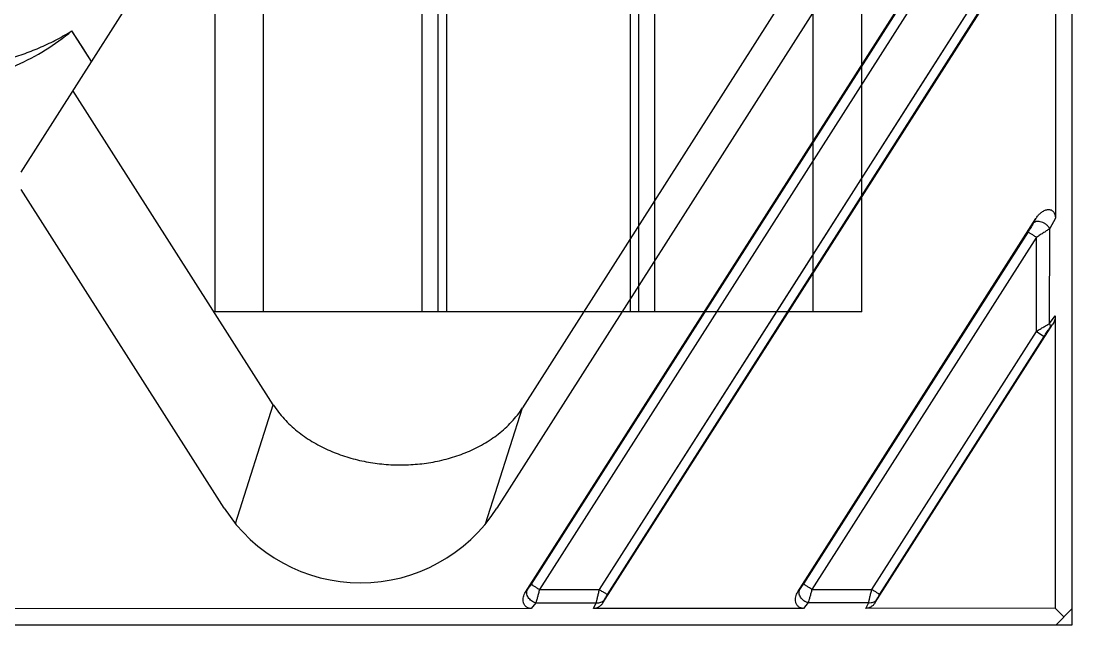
# Model space of a CAD drawing. Header units: millimetres. Extents: x 3299 to 14264, y 1863 to 5555.
# Drawn here: x 12541.37 to 12573.87, y 3113.8 to 3132.5 of the extents above; entities that cross this region are included whole.
import ezdxf

# ---------------------------------------------------------------- set-up
doc = ezdxf.new("R2010")
doc.units = ezdxf.units.MM
doc.layers.add('02___PRT_ALL_AXES', color=7, linetype='Continuous')

# ---------------------------------------------------------------- blocks, each defined once
blk = doc.blocks.new('ryfhgjmb')
at = {"color": 30, "linetype": 'Continuous', "true_color": 0xf26722}
for p, q in [((6005.128, 3322.431), (6005.128, 3342.431)), ((6005.128, 3342.431), (7001.628, 3342.431)), ((6005.128, 3340.931), (7001.628, 3340.931)), ((6005.128, 3323.931), (7001.628, 3323.931)), ((6005.128, 3322.431), (7001.628, 3322.431))]:
    blk.add_line(p, q, dxfattribs=at)
at = {"layer": '02___PRT_ALL_AXES', "color": 30, "linetype": 'Continuous', "true_color": 0xf26722}
for p, q in [((6005.128, 3336.031), (6018.77, 3336.031)), ((6005.128, 3335.531), (6018.385, 3335.531)), ((6018.218, 3335.271), (6005.128, 3335.271)), ((6018.218, 3329.592), (6005.128, 3329.592)), ((6005.128, 3329.331), (6018.385, 3329.331)), ((6005.128, 3328.831), (6018.77, 3328.831))]:
    blk.add_line(p, q, dxfattribs=at)
blk = doc.blocks.new('rsfv')
at = {"rotation": 90}
blk.add_blockref('ryfhgjmb', (14583.058, -2205.714), dxfattribs=at)
blk = doc.blocks.new('1111')
at = {"color": 7, "linetype": 'Continuous'}
for p, q in [((16602.781, 7051.634), (16602.781, 6714.134)), ((16570.281, 6728.153), (16590.438, 6759.792)), ((16600.504, 6742.092), (16584.998, 6717.753)), ((16585.88, 6715.154), (16601.672, 6739.943)), ((16597.596, 6739.39), (16585.789, 6720.856)), ((16601.43, 6739.529), (16586.058, 6715.398)), ((16601.695, 6739.366), (16586.314, 6715.228)), ((16588.277, 6714.822), (16602.189, 6736.66)), ((16602.274, 6736.926), (16602.268, 6726.73)), ((16588.168, 6715.229), (16601.692, 6736.453)), ((16588.416, 6715.079), (16601.932, 6736.296)), ((16594.743, 6725.011), (16601.932, 6736.296)), ((16597.883, 6730.475), (16601.692, 6736.453)), ((16598.482, 6734.901), (16592.724, 6725.862)), ((16572.462, 6731.576), (16571.855, 6732.529)), ((16572.158, 6732.053), (16571.855, 6732.529)), ((16572.462, 6731.576), (16572.158, 6732.053)), ((16578.083, 6720.952), (16571.888, 6730.676)), ((16594.499, 6725.164), (16597.883, 6730.475)), ((16576.564, 6717.753), (16570.281, 6727.615)), ((16594.302, 6715.159), (16601.665, 6726.718)), ((16601.665, 6726.718), (16601.585, 6726.571)), ((16602.268, 6726.73), (16602.092, 6726.408)), ((16601.421, 6726.3), (16594.48, 6715.404)), ((16602.09, 6723.467), (16602.092, 6726.408)), ((16601.683, 6726.135), (16594.738, 6715.235)), ((16601.681, 6723.222), (16601.683, 6726.135)), ((16592.724, 6725.862), (16586.058, 6715.398)), ((16588.168, 6715.229), (16594.499, 6725.164)), ((16588.416, 6715.079), (16594.743, 6725.011)), ((16602.09, 6723.467), (16602.266, 6723.7)), ((16602.266, 6723.7), (16602.261, 6714.654)), ((16596.698, 6714.827), (16602.181, 6723.434)), ((16602.087, 6723.31), (16602.181, 6723.434)), ((16596.592, 6715.237), (16601.681, 6723.222)), ((16596.838, 6715.084), (16601.923, 6723.068)), ((16601.681, 6723.222), (16601.923, 6723.068)), ((16576.911, 6717.273), (16578.083, 6720.952)), ((16584.646, 6717.268), (16585.789, 6720.856)), ((16585.945, 6715.236), (16585.88, 6715.154)), ((16586.314, 6715.228), (16588.168, 6715.229)), ((16594.366, 6715.241), (16594.302, 6715.159)), ((16594.738, 6715.235), (16596.592, 6715.237)), ((16588.277, 6714.822), (16588.321, 6714.915)), ((16596.698, 6714.827), (16596.742, 6714.92)), ((16586.058, 6714.644), (16567.325, 6714.633)), ((16586.2, 6714.82), (16586.058, 6714.644)), ((16586.2, 6714.82), (16588.072, 6714.822)), ((16587.988, 6714.645), (16588.072, 6714.822)), ((16594.481, 6714.649), (16587.988, 6714.645)), ((16594.622, 6714.826), (16594.481, 6714.649)), ((16594.622, 6714.826), (16596.494, 6714.827)), ((16596.41, 6714.65), (16596.494, 6714.827)), ((16602.261, 6714.654), (16596.41, 6714.65)), ((16602.261, 6714.654), (16602.531, 6714.384)), ((16602.281, 6714.134), (16602.781, 6714.634)), ((16602.781, 6714.134), (16002.781, 6714.134))]:
    blk.add_line(p, q, dxfattribs=at)
blk.add_arc((16580.781, 6720.439), 5, 212.5, 327.5, dxfattribs=at)
for points, knots in [([(16567.775, 6731.391), (16567.954, 6731.389), (16568.312, 6731.396), (16568.847, 6731.447), (16569.376, 6731.535), (16569.898, 6731.661), (16570.41, 6731.824), (16570.909, 6732.022), (16571.392, 6732.256), (16571.703, 6732.435), (16571.855, 6732.529)], [0, 0, 0, 0, 0.124994, 0.249991, 0.37499, 0.499991, 0.624994, 0.749993, 0.875003, 1, 1, 1, 1]), ([(16568.203, 6730.877), (16568.537, 6730.93), (16569.199, 6731.082), (16570.15, 6731.439), (16571.045, 6731.919), (16571.595, 6732.314), (16571.855, 6732.529)], [0, 0, 0, 0, 0.250374, 0.500459, 0.75031, 1, 1, 1, 1]), ([(16601.665, 6726.718), (16601.685, 6726.749), (16601.728, 6726.808), (16601.793, 6726.874), (16601.85, 6726.919), (16601.897, 6726.949), (16601.946, 6726.973), (16601.999, 6726.99), (16602.053, 6726.997), (16602.109, 6726.992), (16602.16, 6726.972), (16602.204, 6726.937), (16602.235, 6726.891), (16602.255, 6726.839), (16602.266, 6726.785), (16602.268, 6726.749), (16602.268, 6726.73)], [0, 0, 0, 0, 0.125041, 0.250043, 0.312587, 0.375127, 0.43766, 0.500178, 0.562668, 0.625121, 0.687536, 0.749949, 0.812412, 0.874918, 0.93746, 1, 1, 1, 1]), ([(16601.585, 6726.571), (16601.573, 6726.55), (16601.548, 6726.507), (16601.508, 6726.44), (16601.466, 6726.37), (16601.436, 6726.324), (16601.421, 6726.3)], [0, 0, 0, 0, 0.228249, 0.477593, 0.736732, 1, 1, 1, 1]), ([(16602.092, 6726.408), (16602.08, 6726.43), (16602.05, 6726.473), (16601.991, 6726.528), (16601.92, 6726.574), (16601.843, 6726.608), (16601.776, 6726.623), (16601.724, 6726.626), (16601.689, 6726.624), (16601.657, 6726.617), (16601.628, 6726.606), (16601.604, 6726.591), (16601.59, 6726.578), (16601.585, 6726.571)], [0, 0, 0, 0, 0.123388, 0.259727, 0.402966, 0.545721, 0.680703, 0.743467, 0.802339, 0.857105, 0.907879, 0.955209, 1, 1, 1, 1]), ([(16601.683, 6726.135), (16601.652, 6726.155), (16601.606, 6726.184), (16601.547, 6726.221), (16601.508, 6726.246), (16601.476, 6726.266), (16601.45, 6726.282), (16601.433, 6726.293), (16601.424, 6726.299), (16601.421, 6726.3)], [0, 0, 0, 0, 0.361448, 0.527764, 0.676378, 0.801916, 0.899863, 0.966695, 1, 1, 1, 1]), ([(16602.092, 6726.408), (16602.079, 6726.398), (16602.052, 6726.379), (16602.009, 6726.349), (16601.962, 6726.316), (16601.911, 6726.282), (16601.856, 6726.246), (16601.78, 6726.196), (16601.722, 6726.159), (16601.683, 6726.135)], [0, 0, 0, 0, 0.095057, 0.202717, 0.320766, 0.447064, 0.579746, 0.717147, 1, 1, 1, 1]), ([(16602.266, 6723.7), (16602.266, 6723.653), (16602.253, 6723.582), (16602.217, 6723.495), (16602.194, 6723.454), (16602.181, 6723.434)], [0, 0, 0, 0, 0.499088, 0.749544, 1, 1, 1, 1]), ([(16601.681, 6723.222), (16601.719, 6723.247), (16601.776, 6723.282), (16601.852, 6723.329), (16601.906, 6723.361), (16601.958, 6723.392), (16602.006, 6723.42), (16602.049, 6723.445), (16602.077, 6723.46), (16602.09, 6723.467)], [0, 0, 0, 0, 0.285444, 0.424068, 0.557739, 0.684511, 0.802168, 0.908218, 1, 1, 1, 1]), ([(16601.923, 6723.068), (16601.937, 6723.09), (16601.965, 6723.133), (16602.007, 6723.196), (16602.042, 6723.247), (16602.068, 6723.285), (16602.081, 6723.302), (16602.087, 6723.31)], [0, 0, 0, 0, 0.266474, 0.528676, 0.7792, 0.895335, 1, 1, 1, 1]), ([(16602.09, 6723.467), (16602.095, 6723.454), (16602.102, 6723.426), (16602.106, 6723.384), (16602.102, 6723.345), (16602.093, 6723.321), (16602.087, 6723.31)], [0, 0, 0, 0, 0.273588, 0.529947, 0.7707, 1, 1, 1, 1]), ([(16578.083, 6720.952), (16578.133, 6720.874), (16578.239, 6720.723), (16578.418, 6720.511), (16578.613, 6720.314), (16578.893, 6720.072), (16579.273, 6719.808), (16579.765, 6719.551), (16580.283, 6719.351), (16580.819, 6719.207), (16581.366, 6719.117), (16581.92, 6719.081), (16582.474, 6719.099), (16583.025, 6719.17), (16583.565, 6719.297), (16584.088, 6719.482), (16584.586, 6719.727), (16584.972, 6719.984), (16585.255, 6720.222), (16585.452, 6720.416), (16585.633, 6720.627), (16585.74, 6720.778), (16585.789, 6720.856)], [0, 0, 0, 0, 0.031255, 0.062515, 0.093772, 0.125031, 0.187515, 0.250006, 0.312503, 0.375002, 0.437503, 0.500005, 0.562506, 0.625007, 0.687505, 0.75, 0.812489, 0.874969, 0.906229, 0.937486, 0.968745, 1, 1, 1, 1]), ([(16586.2, 6714.82), (16586.176, 6714.825), (16586.129, 6714.841), (16586.065, 6714.878), (16586.009, 6714.927), (16585.965, 6714.985), (16585.934, 6715.049), (16585.919, 6715.115), (16585.922, 6715.179), (16585.935, 6715.218), (16585.945, 6715.236)], [0, 0, 0, 0, 0.129992, 0.263906, 0.398713, 0.531189, 0.658549, 0.779004, 0.89228, 1, 1, 1, 1]), ([(16586.058, 6715.398), (16586.048, 6715.383), (16586.028, 6715.352), (16585.998, 6715.308), (16585.971, 6715.27), (16585.953, 6715.246), (16585.945, 6715.236)], [0, 0, 0, 0, 0.282302, 0.551822, 0.7961, 1, 1, 1, 1]), ([(16586.314, 6715.228), (16586.298, 6715.238), (16586.267, 6715.258), (16586.222, 6715.287), (16586.179, 6715.315), (16586.141, 6715.34), (16586.114, 6715.358), (16586.095, 6715.371), (16586.083, 6715.379), (16586.074, 6715.386), (16586.066, 6715.391), (16586.061, 6715.395), (16586.059, 6715.398), (16586.058, 6715.398)], [0, 0, 0, 0, 0.183536, 0.361638, 0.527865, 0.676339, 0.801737, 0.854353, 0.899595, 0.937067, 0.966446, 0.98747, 1, 1, 1, 1]), ([(16586.314, 6715.228), (16586.304, 6715.188), (16586.284, 6715.11), (16586.254, 6715), (16586.226, 6714.904), (16586.208, 6714.846), (16586.2, 6714.82)], [0, 0, 0, 0, 0.293222, 0.567906, 0.80839, 1, 1, 1, 1]), ([(16588.072, 6714.822), (16588.074, 6714.834), (16588.08, 6714.859), (16588.093, 6714.918), (16588.112, 6715.002), (16588.139, 6715.112), (16588.158, 6715.189), (16588.168, 6715.229)], [0, 0, 0, 0, 0.08759, 0.189663, 0.430022, 0.705625, 1, 1, 1, 1]), ([(16588.168, 6715.229), (16588.184, 6715.22), (16588.213, 6715.201), (16588.257, 6715.173), (16588.297, 6715.148), (16588.333, 6715.126), (16588.36, 6715.11), (16588.378, 6715.099), (16588.39, 6715.093), (16588.399, 6715.087), (16588.406, 6715.083), (16588.412, 6715.08), (16588.414, 6715.079), (16588.416, 6715.079)], [0, 0, 0, 0, 0.186382, 0.365608, 0.53172, 0.679319, 0.80354, 0.855582, 0.900319, 0.937389, 0.966501, 0.987415, 1, 1, 1, 1]), ([(16594.622, 6714.826), (16594.598, 6714.831), (16594.552, 6714.847), (16594.488, 6714.884), (16594.431, 6714.933), (16594.387, 6714.991), (16594.356, 6715.055), (16594.341, 6715.12), (16594.343, 6715.184), (16594.357, 6715.223), (16594.366, 6715.241)], [0, 0, 0, 0, 0.130076, 0.264149, 0.399136, 0.531754, 0.659165, 0.779542, 0.892603, 1, 1, 1, 1]), ([(16594.48, 6715.404), (16594.47, 6715.388), (16594.45, 6715.358), (16594.42, 6715.314), (16594.393, 6715.275), (16594.375, 6715.251), (16594.366, 6715.241)], [0, 0, 0, 0, 0.281657, 0.550994, 0.795514, 1, 1, 1, 1]), ([(16594.738, 6715.235), (16594.722, 6715.245), (16594.691, 6715.265), (16594.645, 6715.295), (16594.602, 6715.322), (16594.564, 6715.347), (16594.536, 6715.365), (16594.517, 6715.378), (16594.506, 6715.386), (16594.496, 6715.392), (16594.489, 6715.398), (16594.484, 6715.401), (16594.481, 6715.403), (16594.48, 6715.404)], [0, 0, 0, 0, 0.183508, 0.361631, 0.527909, 0.676444, 0.801895, 0.854528, 0.899777, 0.937243, 0.966598, 0.987573, 1, 1, 1, 1]), ([(16594.738, 6715.235), (16594.728, 6715.195), (16594.708, 6715.117), (16594.677, 6715.007), (16594.649, 6714.91), (16594.631, 6714.852), (16594.622, 6714.826)], [0, 0, 0, 0, 0.292515, 0.566992, 0.807732, 1, 1, 1, 1]), ([(16596.494, 6714.827), (16596.497, 6714.839), (16596.502, 6714.865), (16596.516, 6714.924), (16596.535, 6715.009), (16596.562, 6715.119), (16596.582, 6715.197), (16596.592, 6715.237)], [0, 0, 0, 0, 0.087937, 0.190279, 0.430891, 0.706306, 1, 1, 1, 1]), ([(16596.592, 6715.237), (16596.607, 6715.227), (16596.637, 6715.208), (16596.68, 6715.181), (16596.721, 6715.156), (16596.756, 6715.133), (16596.783, 6715.117), (16596.801, 6715.106), (16596.812, 6715.099), (16596.821, 6715.094), (16596.828, 6715.089), (16596.834, 6715.086), (16596.837, 6715.085), (16596.838, 6715.084)], [0, 0, 0, 0, 0.186519, 0.365829, 0.531982, 0.679588, 0.80379, 0.855815, 0.900529, 0.937571, 0.966646, 0.987507, 1, 1, 1, 1]), ([(16586.058, 6714.644), (16586.044, 6714.644), (16586.017, 6714.646), (16585.976, 6714.656), (16585.937, 6714.672), (16585.902, 6714.695), (16585.872, 6714.724), (16585.847, 6714.758), (16585.828, 6714.795), (16585.811, 6714.848), (16585.803, 6714.918), (16585.813, 6715.002), (16585.839, 6715.081), (16585.865, 6715.131), (16585.88, 6715.154)], [0, 0, 0, 0, 0.062557, 0.12513, 0.187667, 0.250198, 0.31272, 0.375241, 0.437759, 0.500284, 0.625104, 0.75002, 0.874991, 1, 1, 1, 1]), ([(16588.072, 6714.822), (16588.096, 6714.818), (16588.145, 6714.818), (16588.215, 6714.834), (16588.276, 6714.866), (16588.308, 6714.898), (16588.321, 6714.915)], [0, 0, 0, 0, 0.267479, 0.52324, 0.766535, 1, 1, 1, 1]), ([(16588.321, 6714.915), (16588.323, 6714.921), (16588.329, 6714.932), (16588.342, 6714.956), (16588.361, 6714.99), (16588.387, 6715.034), (16588.406, 6715.063), (16588.416, 6715.079)], [0, 0, 0, 0, 0.090451, 0.195793, 0.440085, 0.713279, 1, 1, 1, 1]), ([(16594.481, 6714.649), (16594.467, 6714.649), (16594.439, 6714.651), (16594.398, 6714.661), (16594.359, 6714.677), (16594.324, 6714.7), (16594.294, 6714.729), (16594.269, 6714.763), (16594.25, 6714.8), (16594.233, 6714.853), (16594.225, 6714.923), (16594.235, 6715.007), (16594.26, 6715.086), (16594.287, 6715.136), (16594.302, 6715.159)], [0, 0, 0, 0, 0.062545, 0.125106, 0.187631, 0.250153, 0.31267, 0.375187, 0.437707, 0.500234, 0.625066, 0.749996, 0.874981, 1, 1, 1, 1]), ([(16596.494, 6714.827), (16596.519, 6714.824), (16596.568, 6714.823), (16596.637, 6714.839), (16596.698, 6714.871), (16596.73, 6714.903), (16596.742, 6714.92)], [0, 0, 0, 0, 0.267803, 0.52366, 0.766828, 1, 1, 1, 1]), ([(16596.742, 6714.92), (16596.745, 6714.926), (16596.75, 6714.937), (16596.764, 6714.961), (16596.783, 6714.996), (16596.809, 6715.039), (16596.828, 6715.069), (16596.838, 6715.084)], [0, 0, 0, 0, 0.090792, 0.196402, 0.440946, 0.713948, 1, 1, 1, 1]), ([(16588.277, 6714.822), (16588.261, 6714.798), (16588.225, 6714.751), (16588.156, 6714.694), (16588.09, 6714.662), (16588.032, 6714.648), (16588.003, 6714.645), (16587.988, 6714.645)], [0, 0, 0, 0, 0.249994, 0.499923, 0.749705, 0.874894, 1, 1, 1, 1]), ([(16596.698, 6714.827), (16596.682, 6714.802), (16596.646, 6714.756), (16596.578, 6714.699), (16596.511, 6714.667), (16596.454, 6714.653), (16596.425, 6714.65), (16596.41, 6714.65)], [0, 0, 0, 0, 0.250018, 0.499957, 0.749729, 0.874908, 1, 1, 1, 1])]:
    blk.add_open_spline(points, degree=3, knots=knots, dxfattribs=at)
blk = doc.blocks.new('*U162')
blk.add_blockref('1111', (-16308.281, -6888.884))
blk = doc.blocks.new('*U163')
at = {"color": 0, "linetype": 'ByBlock', "lineweight": -2, "transparency": 16777216}
blk.add_blockref('*U162', (2400, 0), dxfattribs=at)

msp = doc.modelspace()

# ---------------------------------------------------------------- block references
for name, p in [('*U163', (9879.37292, 3288.5531)), ('rsfv', (1306.74628, -675.91128))]:
    msp.add_blockref(name, p)

doc.saveas('drawing.dxf')
